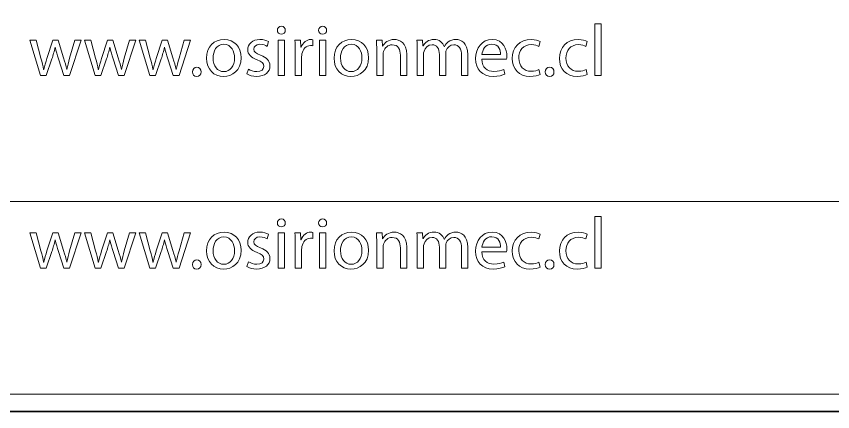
# Model space of a CAD drawing. Header units: inches. Extents: x 4400 to 4800, y 4100 to 4300.
# Drawn here: x 4435.5 to 4491.3, y 4100 to 4127 of the extents above; entities that cross this region are included whole.
import ezdxf

# ---------------------------------------------------------------- set-up
doc = ezdxf.new("R2010")
doc.units = ezdxf.units.IN
doc.header["$MEASUREMENT"] = 0
doc.layers.add('Capa 1', color=7, linetype='Continuous')

# ---------------------------------------------------------------- blocks, each defined once
blk = doc.blocks.new('block 15')
at = {"layer": 'Capa 1', "color": 1, "lineweight": 9, "true_color": 0xff0000}
for points in [[(4475.055, 4126.527), (4475.495, 4126.527), (4475.495, 4122.977), (4475.055, 4122.977), (4475.055, 4126.527)], [(4453.401, 4122.977), (4453.401, 4125.397), (4453.84, 4125.397), (4453.84, 4122.977), (4453.401, 4122.977)], [(4456.225, 4122.977), (4456.225, 4125.397), (4456.665, 4125.397), (4456.665, 4122.977), (4456.225, 4122.977)]]:
    blk.add_lwpolyline(points, dxfattribs=at)
for points, knots in [([(4453.89, 4126.077), (4453.896, 4125.927), (4453.785, 4125.807), (4453.61, 4125.807), (4453.455, 4125.807), (4453.345, 4125.927), (4453.345, 4126.077), (4453.345, 4126.232), (4453.46, 4126.352), (4453.62, 4126.352), (4453.785, 4126.352), (4453.89, 4126.232), (4453.89, 4126.077)], [0, 0, 0, 0, 1, 1, 1, 2, 2, 2, 3, 3, 3, 4, 4, 4, 4]), ([(4456.715, 4126.077), (4456.72, 4125.927), (4456.61, 4125.807), (4456.435, 4125.807), (4456.28, 4125.807), (4456.17, 4125.927), (4456.17, 4126.077), (4456.17, 4126.232), (4456.285, 4126.352), (4456.445, 4126.352), (4456.61, 4126.352), (4456.715, 4126.232), (4456.715, 4126.077)], [0, 0, 0, 0, 1, 1, 1, 2, 2, 2, 3, 3, 3, 4, 4, 4, 4]), ([(4436.851, 4125.397), (4436.851, 4125.397), (4437.171, 4124.167), (4437.171, 4124.167), (4437.241, 4123.897), (4437.306, 4123.647), (4437.351, 4123.397), (4437.351, 4123.397), (4437.366, 4123.397), (4437.366, 4123.397), (4437.42, 4123.642), (4437.501, 4123.902), (4437.581, 4124.162), (4437.581, 4124.162), (4437.976, 4125.397), (4437.976, 4125.397), (4437.976, 4125.397), (4438.346, 4125.397), (4438.346, 4125.397), (4438.346, 4125.397), (4438.721, 4124.187), (4438.721, 4124.187), (4438.811, 4123.897), (4438.881, 4123.642), (4438.936, 4123.397), (4438.936, 4123.397), (4438.951, 4123.397), (4438.951, 4123.397), (4438.991, 4123.642), (4439.056, 4123.897), (4439.136, 4124.182), (4439.136, 4124.182), (4439.481, 4125.397), (4439.481, 4125.397), (4439.481, 4125.397), (4439.916, 4125.397), (4439.916, 4125.397), (4439.916, 4125.397), (4439.136, 4122.977), (4439.136, 4122.977), (4439.136, 4122.977), (4438.736, 4122.977), (4438.736, 4122.977), (4438.736, 4122.977), (4438.366, 4124.132), (4438.366, 4124.132), (4438.281, 4124.402), (4438.211, 4124.642), (4438.151, 4124.927), (4438.151, 4124.927), (4438.141, 4124.927), (4438.141, 4124.927), (4438.081, 4124.637), (4438.006, 4124.387), (4437.921, 4124.127), (4437.921, 4124.127), (4437.531, 4122.977), (4437.531, 4122.977), (4437.531, 4122.977), (4437.131, 4122.977), (4437.131, 4122.977), (4437.131, 4122.977), (4436.4, 4125.397), (4436.4, 4125.397), (4436.4, 4125.397), (4436.851, 4125.397), (4436.851, 4125.397)], [0, 0, 0, 0, 1, 1, 1, 2, 2, 2, 3, 3, 3, 4, 4, 4, 5, 5, 5, 6, 6, 6, 7, 7, 7, 8, 8, 8, 9, 9, 9, 10, 10, 10, 11, 11, 11, 12, 12, 12, 13, 13, 13, 14, 14, 14, 15, 15, 15, 16, 16, 16, 17, 17, 17, 18, 18, 18, 19, 19, 19, 20, 20, 20, 21, 21, 21, 22, 22, 22, 22]), ([(4440.591, 4125.397), (4440.591, 4125.397), (4440.911, 4124.167), (4440.911, 4124.167), (4440.981, 4123.897), (4441.046, 4123.647), (4441.091, 4123.397), (4441.091, 4123.397), (4441.106, 4123.397), (4441.106, 4123.397), (4441.16, 4123.642), (4441.241, 4123.902), (4441.321, 4124.162), (4441.321, 4124.162), (4441.716, 4125.397), (4441.716, 4125.397), (4441.716, 4125.397), (4442.086, 4125.397), (4442.086, 4125.397), (4442.086, 4125.397), (4442.461, 4124.187), (4442.461, 4124.187), (4442.551, 4123.897), (4442.621, 4123.642), (4442.676, 4123.397), (4442.676, 4123.397), (4442.691, 4123.397), (4442.691, 4123.397), (4442.731, 4123.642), (4442.796, 4123.897), (4442.876, 4124.182), (4442.876, 4124.182), (4443.221, 4125.397), (4443.221, 4125.397), (4443.221, 4125.397), (4443.656, 4125.397), (4443.656, 4125.397), (4443.656, 4125.397), (4442.876, 4122.977), (4442.876, 4122.977), (4442.876, 4122.977), (4442.476, 4122.977), (4442.476, 4122.977), (4442.476, 4122.977), (4442.106, 4124.132), (4442.106, 4124.132), (4442.021, 4124.402), (4441.951, 4124.642), (4441.891, 4124.927), (4441.891, 4124.927), (4441.881, 4124.927), (4441.881, 4124.927), (4441.821, 4124.637), (4441.746, 4124.387), (4441.661, 4124.127), (4441.661, 4124.127), (4441.271, 4122.977), (4441.271, 4122.977), (4441.271, 4122.977), (4440.871, 4122.977), (4440.871, 4122.977), (4440.871, 4122.977), (4440.14, 4125.397), (4440.14, 4125.397), (4440.14, 4125.397), (4440.591, 4125.397), (4440.591, 4125.397)], [0, 0, 0, 0, 1, 1, 1, 2, 2, 2, 3, 3, 3, 4, 4, 4, 5, 5, 5, 6, 6, 6, 7, 7, 7, 8, 8, 8, 9, 9, 9, 10, 10, 10, 11, 11, 11, 12, 12, 12, 13, 13, 13, 14, 14, 14, 15, 15, 15, 16, 16, 16, 17, 17, 17, 18, 18, 18, 19, 19, 19, 20, 20, 20, 21, 21, 21, 22, 22, 22, 22]), ([(4444.331, 4125.397), (4444.331, 4125.397), (4444.651, 4124.167), (4444.651, 4124.167), (4444.721, 4123.897), (4444.786, 4123.647), (4444.831, 4123.397), (4444.831, 4123.397), (4444.846, 4123.397), (4444.846, 4123.397), (4444.9, 4123.642), (4444.981, 4123.902), (4445.061, 4124.162), (4445.061, 4124.162), (4445.456, 4125.397), (4445.456, 4125.397), (4445.456, 4125.397), (4445.826, 4125.397), (4445.826, 4125.397), (4445.826, 4125.397), (4446.201, 4124.187), (4446.201, 4124.187), (4446.291, 4123.897), (4446.361, 4123.642), (4446.416, 4123.397), (4446.416, 4123.397), (4446.431, 4123.397), (4446.431, 4123.397), (4446.471, 4123.642), (4446.536, 4123.897), (4446.616, 4124.182), (4446.616, 4124.182), (4446.961, 4125.397), (4446.961, 4125.397), (4446.961, 4125.397), (4447.396, 4125.397), (4447.396, 4125.397), (4447.396, 4125.397), (4446.616, 4122.977), (4446.616, 4122.977), (4446.616, 4122.977), (4446.216, 4122.977), (4446.216, 4122.977), (4446.216, 4122.977), (4445.846, 4124.132), (4445.846, 4124.132), (4445.761, 4124.402), (4445.691, 4124.642), (4445.631, 4124.927), (4445.631, 4124.927), (4445.621, 4124.927), (4445.621, 4124.927), (4445.561, 4124.637), (4445.486, 4124.387), (4445.401, 4124.127), (4445.401, 4124.127), (4445.011, 4122.977), (4445.011, 4122.977), (4445.011, 4122.977), (4444.611, 4122.977), (4444.611, 4122.977), (4444.611, 4122.977), (4443.88, 4125.397), (4443.88, 4125.397), (4443.88, 4125.397), (4444.331, 4125.397), (4444.331, 4125.397)], [0, 0, 0, 0, 1, 1, 1, 2, 2, 2, 3, 3, 3, 4, 4, 4, 5, 5, 5, 6, 6, 6, 7, 7, 7, 8, 8, 8, 9, 9, 9, 10, 10, 10, 11, 11, 11, 12, 12, 12, 13, 13, 13, 14, 14, 14, 15, 15, 15, 16, 16, 16, 17, 17, 17, 18, 18, 18, 19, 19, 19, 20, 20, 20, 21, 21, 21, 22, 22, 22, 22]), ([(4450.866, 4124.207), (4450.866, 4123.312), (4450.246, 4122.921), (4449.661, 4122.921), (4449.006, 4122.921), (4448.501, 4123.402), (4448.501, 4124.167), (4448.501, 4124.977), (4449.03, 4125.452), (4449.7, 4125.452), (4450.396, 4125.452), (4450.866, 4124.947), (4450.866, 4124.207)], [0, 0, 0, 0, 1, 1, 1, 2, 2, 2, 3, 3, 3, 4, 4, 4, 4]), ([(4448.945, 4124.182), (4448.945, 4123.652), (4449.251, 4123.252), (4449.681, 4123.252), (4450.101, 4123.252), (4450.416, 4123.647), (4450.416, 4124.192), (4450.416, 4124.602), (4450.211, 4125.122), (4449.69, 4125.122), (4449.171, 4125.122), (4448.945, 4124.642), (4448.945, 4124.182)], [0, 0, 0, 0, 1, 1, 1, 2, 2, 2, 3, 3, 3, 4, 4, 4, 4]), ([(4451.36, 4123.427), (4451.49, 4123.342), (4451.72, 4123.252), (4451.94, 4123.252), (4452.26, 4123.252), (4452.41, 4123.412), (4452.41, 4123.612), (4452.41, 4123.822), (4452.285, 4123.937), (4451.96, 4124.057), (4451.525, 4124.212), (4451.32, 4124.452), (4451.32, 4124.742), (4451.32, 4125.132), (4451.635, 4125.452), (4452.155, 4125.452), (4452.4, 4125.452), (4452.615, 4125.382), (4452.75, 4125.302), (4452.75, 4125.302), (4452.64, 4124.982), (4452.64, 4124.982), (4452.545, 4125.042), (4452.37, 4125.122), (4452.145, 4125.122), (4451.885, 4125.122), (4451.74, 4124.972), (4451.74, 4124.792), (4451.74, 4124.592), (4451.885, 4124.502), (4452.2, 4124.382), (4452.62, 4124.222), (4452.836, 4124.012), (4452.836, 4123.652), (4452.836, 4123.227), (4452.505, 4122.927), (4451.93, 4122.927), (4451.665, 4122.927), (4451.42, 4122.992), (4451.25, 4123.092), (4451.25, 4123.092), (4451.36, 4123.427), (4451.36, 4123.427)], [0, 0, 0, 0, 1, 1, 1, 2, 2, 2, 3, 3, 3, 4, 4, 4, 5, 5, 5, 6, 6, 6, 7, 7, 7, 8, 8, 8, 9, 9, 9, 10, 10, 10, 11, 11, 11, 12, 12, 12, 13, 13, 13, 14, 14, 14, 14]), ([(4454.57, 4124.642), (4454.57, 4124.927), (4454.565, 4125.172), (4454.55, 4125.397), (4454.55, 4125.397), (4454.935, 4125.397), (4454.935, 4125.397), (4454.935, 4125.397), (4454.95, 4124.922), (4454.95, 4124.922), (4454.95, 4124.922), (4454.97, 4124.922), (4454.97, 4124.922), (4455.08, 4125.247), (4455.346, 4125.452), (4455.641, 4125.452), (4455.69, 4125.452), (4455.726, 4125.447), (4455.766, 4125.437), (4455.766, 4125.437), (4455.766, 4125.022), (4455.766, 4125.022), (4455.72, 4125.032), (4455.676, 4125.037), (4455.615, 4125.037), (4455.305, 4125.037), (4455.086, 4124.802), (4455.026, 4124.472), (4455.016, 4124.412), (4455.006, 4124.342), (4455.006, 4124.267), (4455.006, 4124.267), (4455.006, 4122.977), (4455.006, 4122.977), (4455.006, 4122.977), (4454.57, 4122.977), (4454.57, 4122.977), (4454.57, 4122.977), (4454.57, 4124.642), (4454.57, 4124.642)], [0, 0, 0, 0, 1, 1, 1, 2, 2, 2, 3, 3, 3, 4, 4, 4, 5, 5, 5, 6, 6, 6, 7, 7, 7, 8, 8, 8, 9, 9, 9, 10, 10, 10, 11, 11, 11, 12, 12, 12, 13, 13, 13, 13]), ([(4459.585, 4124.207), (4459.585, 4123.312), (4458.965, 4122.921), (4458.38, 4122.921), (4457.725, 4122.921), (4457.22, 4123.402), (4457.22, 4124.167), (4457.22, 4124.977), (4457.75, 4125.452), (4458.42, 4125.452), (4459.115, 4125.452), (4459.585, 4124.947), (4459.585, 4124.207)], [0, 0, 0, 0, 1, 1, 1, 2, 2, 2, 3, 3, 3, 4, 4, 4, 4]), ([(4457.665, 4124.182), (4457.665, 4123.652), (4457.97, 4123.252), (4458.4, 4123.252), (4458.82, 4123.252), (4459.135, 4123.647), (4459.135, 4124.192), (4459.135, 4124.602), (4458.93, 4125.122), (4458.41, 4125.122), (4457.89, 4125.122), (4457.665, 4124.642), (4457.665, 4124.182)], [0, 0, 0, 0, 1, 1, 1, 2, 2, 2, 3, 3, 3, 4, 4, 4, 4]), ([(4460.14, 4124.742), (4460.14, 4124.992), (4460.135, 4125.197), (4460.12, 4125.397), (4460.12, 4125.397), (4460.51, 4125.397), (4460.51, 4125.397), (4460.51, 4125.397), (4460.535, 4124.997), (4460.535, 4124.997), (4460.535, 4124.997), (4460.545, 4124.997), (4460.545, 4124.997), (4460.665, 4125.227), (4460.945, 4125.452), (4461.345, 4125.452), (4461.68, 4125.452), (4462.2, 4125.252), (4462.2, 4124.422), (4462.2, 4124.422), (4462.2, 4122.977), (4462.2, 4122.977), (4462.2, 4122.977), (4461.76, 4122.977), (4461.76, 4122.977), (4461.76, 4122.977), (4461.76, 4124.372), (4461.76, 4124.372), (4461.76, 4124.762), (4461.615, 4125.087), (4461.2, 4125.087), (4460.91, 4125.087), (4460.685, 4124.882), (4460.61, 4124.637), (4460.59, 4124.582), (4460.58, 4124.507), (4460.58, 4124.432), (4460.58, 4124.432), (4460.58, 4122.977), (4460.58, 4122.977), (4460.58, 4122.977), (4460.14, 4122.977), (4460.14, 4122.977), (4460.14, 4122.977), (4460.14, 4124.742), (4460.14, 4124.742)], [0, 0, 0, 0, 1, 1, 1, 2, 2, 2, 3, 3, 3, 4, 4, 4, 5, 5, 5, 6, 6, 6, 7, 7, 7, 8, 8, 8, 9, 9, 9, 10, 10, 10, 11, 11, 11, 12, 12, 12, 13, 13, 13, 14, 14, 14, 15, 15, 15, 15]), ([(4462.915, 4124.742), (4462.915, 4124.992), (4462.91, 4125.197), (4462.895, 4125.397), (4462.895, 4125.397), (4463.28, 4125.397), (4463.28, 4125.397), (4463.28, 4125.397), (4463.3, 4125.007), (4463.3, 4125.007), (4463.3, 4125.007), (4463.315, 4125.007), (4463.315, 4125.007), (4463.45, 4125.237), (4463.675, 4125.452), (4464.075, 4125.452), (4464.405, 4125.452), (4464.655, 4125.252), (4464.76, 4124.967), (4464.76, 4124.967), (4464.77, 4124.967), (4464.77, 4124.967), (4464.845, 4125.102), (4464.94, 4125.207), (4465.04, 4125.282), (4465.186, 4125.392), (4465.345, 4125.452), (4465.575, 4125.452), (4465.896, 4125.452), (4466.371, 4125.242), (4466.371, 4124.402), (4466.371, 4124.402), (4466.371, 4122.977), (4466.371, 4122.977), (4466.371, 4122.977), (4465.941, 4122.977), (4465.941, 4122.977), (4465.941, 4122.977), (4465.941, 4124.347), (4465.941, 4124.347), (4465.941, 4124.812), (4465.77, 4125.092), (4465.415, 4125.092), (4465.166, 4125.092), (4464.971, 4124.907), (4464.895, 4124.692), (4464.875, 4124.632), (4464.86, 4124.552), (4464.86, 4124.472), (4464.86, 4124.472), (4464.86, 4122.977), (4464.86, 4122.977), (4464.86, 4122.977), (4464.43, 4122.977), (4464.43, 4122.977), (4464.43, 4122.977), (4464.43, 4124.427), (4464.43, 4124.427), (4464.43, 4124.812), (4464.26, 4125.092), (4463.925, 4125.092), (4463.65, 4125.092), (4463.45, 4124.872), (4463.38, 4124.652), (4463.355, 4124.587), (4463.345, 4124.512), (4463.345, 4124.437), (4463.345, 4124.437), (4463.345, 4122.977), (4463.345, 4122.977), (4463.345, 4122.977), (4462.915, 4122.977), (4462.915, 4122.977), (4462.915, 4122.977), (4462.915, 4124.742), (4462.915, 4124.742)], [0, 0, 0, 0, 1, 1, 1, 2, 2, 2, 3, 3, 3, 4, 4, 4, 5, 5, 5, 6, 6, 6, 7, 7, 7, 8, 8, 8, 9, 9, 9, 10, 10, 10, 11, 11, 11, 12, 12, 12, 13, 13, 13, 14, 14, 14, 15, 15, 15, 16, 16, 16, 17, 17, 17, 18, 18, 18, 19, 19, 19, 20, 20, 20, 21, 21, 21, 22, 22, 22, 23, 23, 23, 24, 24, 24, 25, 25, 25, 25]), ([(4467.33, 4124.107), (4467.34, 4123.512), (4467.72, 4123.267), (4468.16, 4123.267), (4468.475, 4123.267), (4468.665, 4123.322), (4468.83, 4123.392), (4468.83, 4123.392), (4468.905, 4123.076), (4468.905, 4123.076), (4468.75, 4123.007), (4468.485, 4122.927), (4468.1, 4122.927), (4467.355, 4122.927), (4466.91, 4123.417), (4466.91, 4124.147), (4466.91, 4124.877), (4467.34, 4125.452), (4468.045, 4125.452), (4468.835, 4125.452), (4469.045, 4124.757), (4469.045, 4124.312), (4469.045, 4124.222), (4469.035, 4124.152), (4469.03, 4124.107), (4469.03, 4124.107), (4467.33, 4124.107), (4467.33, 4124.107)], [0, 0, 0, 0, 1, 1, 1, 2, 2, 2, 3, 3, 3, 4, 4, 4, 5, 5, 5, 6, 6, 6, 7, 7, 7, 8, 8, 8, 9, 9, 9, 9]), ([(4468.62, 4124.422), (4468.625, 4124.702), (4468.505, 4125.137), (4468.01, 4125.137), (4467.565, 4125.137), (4467.37, 4124.727), (4467.335, 4124.422), (4467.335, 4124.422), (4468.62, 4124.422), (4468.62, 4124.422)], [0, 0, 0, 0, 1, 1, 1, 2, 2, 2, 3, 3, 3, 3]), ([(4471.315, 4123.067), (4471.2, 4123.007), (4470.945, 4122.927), (4470.62, 4122.927), (4469.89, 4122.927), (4469.415, 4123.422), (4469.415, 4124.162), (4469.415, 4124.907), (4469.925, 4125.447), (4470.715, 4125.447), (4470.975, 4125.447), (4471.205, 4125.382), (4471.325, 4125.322), (4471.325, 4125.322), (4471.225, 4124.982), (4471.225, 4124.982), (4471.12, 4125.042), (4470.955, 4125.097), (4470.715, 4125.097), (4470.16, 4125.097), (4469.86, 4124.687), (4469.86, 4124.182), (4469.86, 4123.622), (4470.22, 4123.277), (4470.7, 4123.277), (4470.95, 4123.277), (4471.115, 4123.342), (4471.24, 4123.397), (4471.24, 4123.397), (4471.315, 4123.067), (4471.315, 4123.067)], [0, 0, 0, 0, 1, 1, 1, 2, 2, 2, 3, 3, 3, 4, 4, 4, 5, 5, 5, 6, 6, 6, 7, 7, 7, 8, 8, 8, 9, 9, 9, 10, 10, 10, 10]), ([(4474.54, 4123.067), (4474.425, 4123.007), (4474.17, 4122.927), (4473.845, 4122.927), (4473.115, 4122.927), (4472.64, 4123.422), (4472.64, 4124.162), (4472.64, 4124.907), (4473.15, 4125.447), (4473.94, 4125.447), (4474.2, 4125.447), (4474.43, 4125.382), (4474.55, 4125.322), (4474.55, 4125.322), (4474.45, 4124.982), (4474.45, 4124.982), (4474.345, 4125.042), (4474.18, 4125.097), (4473.94, 4125.097), (4473.385, 4125.097), (4473.085, 4124.687), (4473.085, 4124.182), (4473.085, 4123.622), (4473.445, 4123.277), (4473.925, 4123.277), (4474.175, 4123.277), (4474.34, 4123.342), (4474.465, 4123.397), (4474.465, 4123.397), (4474.54, 4123.067), (4474.54, 4123.067)], [0, 0, 0, 0, 1, 1, 1, 2, 2, 2, 3, 3, 3, 4, 4, 4, 5, 5, 5, 6, 6, 6, 7, 7, 7, 8, 8, 8, 9, 9, 9, 10, 10, 10, 10]), ([(4447.536, 4123.237), (4447.536, 4123.422), (4447.661, 4123.552), (4447.836, 4123.552), (4448.011, 4123.552), (4448.131, 4123.422), (4448.131, 4123.237), (4448.131, 4123.057), (4448.015, 4122.921), (4447.83, 4122.921), (4447.655, 4122.921), (4447.536, 4123.057), (4447.536, 4123.237)], [0, 0, 0, 0, 1, 1, 1, 2, 2, 2, 3, 3, 3, 4, 4, 4, 4]), ([(4471.675, 4123.237), (4471.675, 4123.422), (4471.8, 4123.552), (4471.975, 4123.552), (4472.15, 4123.552), (4472.27, 4123.422), (4472.27, 4123.237), (4472.27, 4123.057), (4472.155, 4122.921), (4471.97, 4122.921), (4471.795, 4122.921), (4471.675, 4123.057), (4471.675, 4123.237)], [0, 0, 0, 0, 1, 1, 1, 2, 2, 2, 3, 3, 3, 4, 4, 4, 4])]:
    blk.add_open_spline(points, degree=3, knots=knots, dxfattribs=at)
blk = doc.blocks.new('block 16')
at = {"layer": 'Capa 1', "color": 1, "lineweight": 9, "true_color": 0xff0000}
for points in [[(4475.055, 4113.353), (4475.495, 4113.353), (4475.495, 4109.803), (4475.055, 4109.803), (4475.055, 4113.353)], [(4453.401, 4109.803), (4453.401, 4112.223), (4453.84, 4112.223), (4453.84, 4109.803), (4453.401, 4109.803)], [(4456.225, 4109.803), (4456.225, 4112.223), (4456.665, 4112.223), (4456.665, 4109.803), (4456.225, 4109.803)]]:
    blk.add_lwpolyline(points, dxfattribs=at)
for points, knots in [([(4453.89, 4112.903), (4453.896, 4112.753), (4453.785, 4112.633), (4453.61, 4112.633), (4453.455, 4112.633), (4453.345, 4112.753), (4453.345, 4112.903), (4453.345, 4113.058), (4453.46, 4113.178), (4453.62, 4113.178), (4453.785, 4113.178), (4453.89, 4113.058), (4453.89, 4112.903)], [0, 0, 0, 0, 1, 1, 1, 2, 2, 2, 3, 3, 3, 4, 4, 4, 4]), ([(4456.715, 4112.903), (4456.72, 4112.753), (4456.61, 4112.633), (4456.435, 4112.633), (4456.28, 4112.633), (4456.17, 4112.753), (4456.17, 4112.903), (4456.17, 4113.058), (4456.285, 4113.178), (4456.445, 4113.178), (4456.61, 4113.178), (4456.715, 4113.058), (4456.715, 4112.903)], [0, 0, 0, 0, 1, 1, 1, 2, 2, 2, 3, 3, 3, 4, 4, 4, 4]), ([(4436.851, 4112.223), (4436.851, 4112.223), (4437.171, 4110.993), (4437.171, 4110.993), (4437.241, 4110.723), (4437.306, 4110.473), (4437.351, 4110.223), (4437.351, 4110.223), (4437.366, 4110.223), (4437.366, 4110.223), (4437.42, 4110.468), (4437.501, 4110.728), (4437.581, 4110.988), (4437.581, 4110.988), (4437.976, 4112.223), (4437.976, 4112.223), (4437.976, 4112.223), (4438.346, 4112.223), (4438.346, 4112.223), (4438.346, 4112.223), (4438.721, 4111.013), (4438.721, 4111.013), (4438.811, 4110.723), (4438.881, 4110.468), (4438.936, 4110.223), (4438.936, 4110.223), (4438.951, 4110.223), (4438.951, 4110.223), (4438.991, 4110.468), (4439.056, 4110.723), (4439.136, 4111.008), (4439.136, 4111.008), (4439.481, 4112.223), (4439.481, 4112.223), (4439.481, 4112.223), (4439.916, 4112.223), (4439.916, 4112.223), (4439.916, 4112.223), (4439.136, 4109.803), (4439.136, 4109.803), (4439.136, 4109.803), (4438.736, 4109.803), (4438.736, 4109.803), (4438.736, 4109.803), (4438.366, 4110.958), (4438.366, 4110.958), (4438.281, 4111.228), (4438.211, 4111.468), (4438.151, 4111.753), (4438.151, 4111.753), (4438.141, 4111.753), (4438.141, 4111.753), (4438.081, 4111.463), (4438.006, 4111.213), (4437.921, 4110.953), (4437.921, 4110.953), (4437.531, 4109.803), (4437.531, 4109.803), (4437.531, 4109.803), (4437.131, 4109.803), (4437.131, 4109.803), (4437.131, 4109.803), (4436.4, 4112.223), (4436.4, 4112.223), (4436.4, 4112.223), (4436.851, 4112.223), (4436.851, 4112.223)], [0, 0, 0, 0, 1, 1, 1, 2, 2, 2, 3, 3, 3, 4, 4, 4, 5, 5, 5, 6, 6, 6, 7, 7, 7, 8, 8, 8, 9, 9, 9, 10, 10, 10, 11, 11, 11, 12, 12, 12, 13, 13, 13, 14, 14, 14, 15, 15, 15, 16, 16, 16, 17, 17, 17, 18, 18, 18, 19, 19, 19, 20, 20, 20, 21, 21, 21, 22, 22, 22, 22]), ([(4440.591, 4112.223), (4440.591, 4112.223), (4440.911, 4110.993), (4440.911, 4110.993), (4440.981, 4110.723), (4441.046, 4110.473), (4441.091, 4110.223), (4441.091, 4110.223), (4441.106, 4110.223), (4441.106, 4110.223), (4441.16, 4110.468), (4441.241, 4110.728), (4441.321, 4110.988), (4441.321, 4110.988), (4441.716, 4112.223), (4441.716, 4112.223), (4441.716, 4112.223), (4442.086, 4112.223), (4442.086, 4112.223), (4442.086, 4112.223), (4442.461, 4111.013), (4442.461, 4111.013), (4442.551, 4110.723), (4442.621, 4110.468), (4442.676, 4110.223), (4442.676, 4110.223), (4442.691, 4110.223), (4442.691, 4110.223), (4442.731, 4110.468), (4442.796, 4110.723), (4442.876, 4111.008), (4442.876, 4111.008), (4443.221, 4112.223), (4443.221, 4112.223), (4443.221, 4112.223), (4443.656, 4112.223), (4443.656, 4112.223), (4443.656, 4112.223), (4442.876, 4109.803), (4442.876, 4109.803), (4442.876, 4109.803), (4442.476, 4109.803), (4442.476, 4109.803), (4442.476, 4109.803), (4442.106, 4110.958), (4442.106, 4110.958), (4442.021, 4111.228), (4441.951, 4111.468), (4441.891, 4111.753), (4441.891, 4111.753), (4441.881, 4111.753), (4441.881, 4111.753), (4441.821, 4111.463), (4441.746, 4111.213), (4441.661, 4110.953), (4441.661, 4110.953), (4441.271, 4109.803), (4441.271, 4109.803), (4441.271, 4109.803), (4440.871, 4109.803), (4440.871, 4109.803), (4440.871, 4109.803), (4440.14, 4112.223), (4440.14, 4112.223), (4440.14, 4112.223), (4440.591, 4112.223), (4440.591, 4112.223)], [0, 0, 0, 0, 1, 1, 1, 2, 2, 2, 3, 3, 3, 4, 4, 4, 5, 5, 5, 6, 6, 6, 7, 7, 7, 8, 8, 8, 9, 9, 9, 10, 10, 10, 11, 11, 11, 12, 12, 12, 13, 13, 13, 14, 14, 14, 15, 15, 15, 16, 16, 16, 17, 17, 17, 18, 18, 18, 19, 19, 19, 20, 20, 20, 21, 21, 21, 22, 22, 22, 22]), ([(4444.331, 4112.223), (4444.331, 4112.223), (4444.651, 4110.993), (4444.651, 4110.993), (4444.721, 4110.723), (4444.786, 4110.473), (4444.831, 4110.223), (4444.831, 4110.223), (4444.846, 4110.223), (4444.846, 4110.223), (4444.9, 4110.468), (4444.981, 4110.728), (4445.061, 4110.988), (4445.061, 4110.988), (4445.456, 4112.223), (4445.456, 4112.223), (4445.456, 4112.223), (4445.826, 4112.223), (4445.826, 4112.223), (4445.826, 4112.223), (4446.201, 4111.013), (4446.201, 4111.013), (4446.291, 4110.723), (4446.361, 4110.468), (4446.416, 4110.223), (4446.416, 4110.223), (4446.431, 4110.223), (4446.431, 4110.223), (4446.471, 4110.468), (4446.536, 4110.723), (4446.616, 4111.008), (4446.616, 4111.008), (4446.961, 4112.223), (4446.961, 4112.223), (4446.961, 4112.223), (4447.396, 4112.223), (4447.396, 4112.223), (4447.396, 4112.223), (4446.616, 4109.803), (4446.616, 4109.803), (4446.616, 4109.803), (4446.216, 4109.803), (4446.216, 4109.803), (4446.216, 4109.803), (4445.846, 4110.958), (4445.846, 4110.958), (4445.761, 4111.228), (4445.691, 4111.468), (4445.631, 4111.753), (4445.631, 4111.753), (4445.621, 4111.753), (4445.621, 4111.753), (4445.561, 4111.463), (4445.486, 4111.213), (4445.401, 4110.953), (4445.401, 4110.953), (4445.011, 4109.803), (4445.011, 4109.803), (4445.011, 4109.803), (4444.611, 4109.803), (4444.611, 4109.803), (4444.611, 4109.803), (4443.88, 4112.223), (4443.88, 4112.223), (4443.88, 4112.223), (4444.331, 4112.223), (4444.331, 4112.223)], [0, 0, 0, 0, 1, 1, 1, 2, 2, 2, 3, 3, 3, 4, 4, 4, 5, 5, 5, 6, 6, 6, 7, 7, 7, 8, 8, 8, 9, 9, 9, 10, 10, 10, 11, 11, 11, 12, 12, 12, 13, 13, 13, 14, 14, 14, 15, 15, 15, 16, 16, 16, 17, 17, 17, 18, 18, 18, 19, 19, 19, 20, 20, 20, 21, 21, 21, 22, 22, 22, 22]), ([(4450.866, 4111.033), (4450.866, 4110.138), (4450.246, 4109.747), (4449.661, 4109.747), (4449.006, 4109.747), (4448.501, 4110.228), (4448.501, 4110.993), (4448.501, 4111.803), (4449.03, 4112.278), (4449.7, 4112.278), (4450.396, 4112.278), (4450.866, 4111.773), (4450.866, 4111.033)], [0, 0, 0, 0, 1, 1, 1, 2, 2, 2, 3, 3, 3, 4, 4, 4, 4]), ([(4451.36, 4110.252), (4451.49, 4110.168), (4451.72, 4110.077), (4451.94, 4110.077), (4452.26, 4110.077), (4452.41, 4110.238), (4452.41, 4110.437), (4452.41, 4110.648), (4452.285, 4110.763), (4451.96, 4110.883), (4451.525, 4111.038), (4451.32, 4111.278), (4451.32, 4111.568), (4451.32, 4111.958), (4451.635, 4112.278), (4452.155, 4112.278), (4452.4, 4112.278), (4452.615, 4112.208), (4452.75, 4112.128), (4452.75, 4112.128), (4452.64, 4111.808), (4452.64, 4111.808), (4452.545, 4111.868), (4452.37, 4111.948), (4452.145, 4111.948), (4451.885, 4111.948), (4451.74, 4111.798), (4451.74, 4111.618), (4451.74, 4111.418), (4451.885, 4111.328), (4452.2, 4111.208), (4452.62, 4111.048), (4452.836, 4110.838), (4452.836, 4110.478), (4452.836, 4110.053), (4452.505, 4109.753), (4451.93, 4109.753), (4451.665, 4109.753), (4451.42, 4109.818), (4451.25, 4109.918), (4451.25, 4109.918), (4451.36, 4110.252), (4451.36, 4110.252)], [0, 0, 0, 0, 1, 1, 1, 2, 2, 2, 3, 3, 3, 4, 4, 4, 5, 5, 5, 6, 6, 6, 7, 7, 7, 8, 8, 8, 9, 9, 9, 10, 10, 10, 11, 11, 11, 12, 12, 12, 13, 13, 13, 14, 14, 14, 14]), ([(4454.57, 4111.468), (4454.57, 4111.753), (4454.565, 4111.998), (4454.55, 4112.223), (4454.55, 4112.223), (4454.935, 4112.223), (4454.935, 4112.223), (4454.935, 4112.223), (4454.95, 4111.748), (4454.95, 4111.748), (4454.95, 4111.748), (4454.97, 4111.748), (4454.97, 4111.748), (4455.08, 4112.073), (4455.346, 4112.278), (4455.641, 4112.278), (4455.69, 4112.278), (4455.726, 4112.273), (4455.766, 4112.263), (4455.766, 4112.263), (4455.766, 4111.848), (4455.766, 4111.848), (4455.72, 4111.858), (4455.676, 4111.863), (4455.615, 4111.863), (4455.305, 4111.863), (4455.086, 4111.628), (4455.026, 4111.298), (4455.016, 4111.238), (4455.006, 4111.168), (4455.006, 4111.093), (4455.006, 4111.093), (4455.006, 4109.803), (4455.006, 4109.803), (4455.006, 4109.803), (4454.57, 4109.803), (4454.57, 4109.803), (4454.57, 4109.803), (4454.57, 4111.468), (4454.57, 4111.468)], [0, 0, 0, 0, 1, 1, 1, 2, 2, 2, 3, 3, 3, 4, 4, 4, 5, 5, 5, 6, 6, 6, 7, 7, 7, 8, 8, 8, 9, 9, 9, 10, 10, 10, 11, 11, 11, 12, 12, 12, 13, 13, 13, 13]), ([(4459.585, 4111.033), (4459.585, 4110.138), (4458.965, 4109.747), (4458.38, 4109.747), (4457.725, 4109.747), (4457.22, 4110.228), (4457.22, 4110.993), (4457.22, 4111.803), (4457.75, 4112.278), (4458.42, 4112.278), (4459.115, 4112.278), (4459.585, 4111.773), (4459.585, 4111.033)], [0, 0, 0, 0, 1, 1, 1, 2, 2, 2, 3, 3, 3, 4, 4, 4, 4]), ([(4460.14, 4111.568), (4460.14, 4111.818), (4460.135, 4112.023), (4460.12, 4112.223), (4460.12, 4112.223), (4460.51, 4112.223), (4460.51, 4112.223), (4460.51, 4112.223), (4460.535, 4111.823), (4460.535, 4111.823), (4460.535, 4111.823), (4460.545, 4111.823), (4460.545, 4111.823), (4460.665, 4112.053), (4460.945, 4112.278), (4461.345, 4112.278), (4461.68, 4112.278), (4462.2, 4112.078), (4462.2, 4111.248), (4462.2, 4111.248), (4462.2, 4109.803), (4462.2, 4109.803), (4462.2, 4109.803), (4461.76, 4109.803), (4461.76, 4109.803), (4461.76, 4109.803), (4461.76, 4111.198), (4461.76, 4111.198), (4461.76, 4111.588), (4461.615, 4111.913), (4461.2, 4111.913), (4460.91, 4111.913), (4460.685, 4111.708), (4460.61, 4111.463), (4460.59, 4111.408), (4460.58, 4111.333), (4460.58, 4111.258), (4460.58, 4111.258), (4460.58, 4109.803), (4460.58, 4109.803), (4460.58, 4109.803), (4460.14, 4109.803), (4460.14, 4109.803), (4460.14, 4109.803), (4460.14, 4111.568), (4460.14, 4111.568)], [0, 0, 0, 0, 1, 1, 1, 2, 2, 2, 3, 3, 3, 4, 4, 4, 5, 5, 5, 6, 6, 6, 7, 7, 7, 8, 8, 8, 9, 9, 9, 10, 10, 10, 11, 11, 11, 12, 12, 12, 13, 13, 13, 14, 14, 14, 15, 15, 15, 15]), ([(4462.915, 4111.568), (4462.915, 4111.818), (4462.91, 4112.023), (4462.895, 4112.223), (4462.895, 4112.223), (4463.28, 4112.223), (4463.28, 4112.223), (4463.28, 4112.223), (4463.3, 4111.833), (4463.3, 4111.833), (4463.3, 4111.833), (4463.315, 4111.833), (4463.315, 4111.833), (4463.45, 4112.063), (4463.675, 4112.278), (4464.075, 4112.278), (4464.405, 4112.278), (4464.655, 4112.078), (4464.76, 4111.793), (4464.76, 4111.793), (4464.77, 4111.793), (4464.77, 4111.793), (4464.845, 4111.928), (4464.94, 4112.033), (4465.04, 4112.108), (4465.186, 4112.218), (4465.345, 4112.278), (4465.575, 4112.278), (4465.896, 4112.278), (4466.371, 4112.068), (4466.371, 4111.228), (4466.371, 4111.228), (4466.371, 4109.803), (4466.371, 4109.803), (4466.371, 4109.803), (4465.941, 4109.803), (4465.941, 4109.803), (4465.941, 4109.803), (4465.941, 4111.173), (4465.941, 4111.173), (4465.941, 4111.638), (4465.77, 4111.918), (4465.415, 4111.918), (4465.166, 4111.918), (4464.971, 4111.733), (4464.895, 4111.518), (4464.875, 4111.458), (4464.86, 4111.378), (4464.86, 4111.298), (4464.86, 4111.298), (4464.86, 4109.803), (4464.86, 4109.803), (4464.86, 4109.803), (4464.43, 4109.803), (4464.43, 4109.803), (4464.43, 4109.803), (4464.43, 4111.253), (4464.43, 4111.253), (4464.43, 4111.638), (4464.26, 4111.918), (4463.925, 4111.918), (4463.65, 4111.918), (4463.45, 4111.698), (4463.38, 4111.478), (4463.355, 4111.413), (4463.345, 4111.338), (4463.345, 4111.263), (4463.345, 4111.263), (4463.345, 4109.803), (4463.345, 4109.803), (4463.345, 4109.803), (4462.915, 4109.803), (4462.915, 4109.803), (4462.915, 4109.803), (4462.915, 4111.568), (4462.915, 4111.568)], [0, 0, 0, 0, 1, 1, 1, 2, 2, 2, 3, 3, 3, 4, 4, 4, 5, 5, 5, 6, 6, 6, 7, 7, 7, 8, 8, 8, 9, 9, 9, 10, 10, 10, 11, 11, 11, 12, 12, 12, 13, 13, 13, 14, 14, 14, 15, 15, 15, 16, 16, 16, 17, 17, 17, 18, 18, 18, 19, 19, 19, 20, 20, 20, 21, 21, 21, 22, 22, 22, 23, 23, 23, 24, 24, 24, 25, 25, 25, 25]), ([(4467.33, 4110.933), (4467.34, 4110.338), (4467.72, 4110.093), (4468.16, 4110.093), (4468.475, 4110.093), (4468.665, 4110.148), (4468.83, 4110.218), (4468.83, 4110.218), (4468.905, 4109.902), (4468.905, 4109.902), (4468.75, 4109.833), (4468.485, 4109.753), (4468.1, 4109.753), (4467.355, 4109.753), (4466.91, 4110.242), (4466.91, 4110.973), (4466.91, 4111.703), (4467.34, 4112.278), (4468.045, 4112.278), (4468.835, 4112.278), (4469.045, 4111.583), (4469.045, 4111.138), (4469.045, 4111.048), (4469.035, 4110.978), (4469.03, 4110.933), (4469.03, 4110.933), (4467.33, 4110.933), (4467.33, 4110.933)], [0, 0, 0, 0, 1, 1, 1, 2, 2, 2, 3, 3, 3, 4, 4, 4, 5, 5, 5, 6, 6, 6, 7, 7, 7, 8, 8, 8, 9, 9, 9, 9]), ([(4471.315, 4109.892), (4471.2, 4109.833), (4470.945, 4109.753), (4470.62, 4109.753), (4469.89, 4109.753), (4469.415, 4110.248), (4469.415, 4110.988), (4469.415, 4111.733), (4469.925, 4112.273), (4470.715, 4112.273), (4470.975, 4112.273), (4471.205, 4112.208), (4471.325, 4112.148), (4471.325, 4112.148), (4471.225, 4111.808), (4471.225, 4111.808), (4471.12, 4111.868), (4470.955, 4111.923), (4470.715, 4111.923), (4470.16, 4111.923), (4469.86, 4111.513), (4469.86, 4111.008), (4469.86, 4110.448), (4470.22, 4110.103), (4470.7, 4110.103), (4470.95, 4110.103), (4471.115, 4110.168), (4471.24, 4110.223), (4471.24, 4110.223), (4471.315, 4109.892), (4471.315, 4109.892)], [0, 0, 0, 0, 1, 1, 1, 2, 2, 2, 3, 3, 3, 4, 4, 4, 5, 5, 5, 6, 6, 6, 7, 7, 7, 8, 8, 8, 9, 9, 9, 10, 10, 10, 10]), ([(4474.54, 4109.892), (4474.425, 4109.833), (4474.17, 4109.753), (4473.845, 4109.753), (4473.115, 4109.753), (4472.64, 4110.248), (4472.64, 4110.988), (4472.64, 4111.733), (4473.15, 4112.273), (4473.94, 4112.273), (4474.2, 4112.273), (4474.43, 4112.208), (4474.55, 4112.148), (4474.55, 4112.148), (4474.45, 4111.808), (4474.45, 4111.808), (4474.345, 4111.868), (4474.18, 4111.923), (4473.94, 4111.923), (4473.385, 4111.923), (4473.085, 4111.513), (4473.085, 4111.008), (4473.085, 4110.448), (4473.445, 4110.103), (4473.925, 4110.103), (4474.175, 4110.103), (4474.34, 4110.168), (4474.465, 4110.223), (4474.465, 4110.223), (4474.54, 4109.892), (4474.54, 4109.892)], [0, 0, 0, 0, 1, 1, 1, 2, 2, 2, 3, 3, 3, 4, 4, 4, 5, 5, 5, 6, 6, 6, 7, 7, 7, 8, 8, 8, 9, 9, 9, 10, 10, 10, 10]), ([(4448.945, 4111.008), (4448.945, 4110.478), (4449.251, 4110.077), (4449.681, 4110.077), (4450.101, 4110.077), (4450.416, 4110.473), (4450.416, 4111.018), (4450.416, 4111.428), (4450.211, 4111.948), (4449.69, 4111.948), (4449.171, 4111.948), (4448.945, 4111.468), (4448.945, 4111.008)], [0, 0, 0, 0, 1, 1, 1, 2, 2, 2, 3, 3, 3, 4, 4, 4, 4]), ([(4457.665, 4111.008), (4457.665, 4110.478), (4457.97, 4110.077), (4458.4, 4110.077), (4458.82, 4110.077), (4459.135, 4110.473), (4459.135, 4111.018), (4459.135, 4111.428), (4458.93, 4111.948), (4458.41, 4111.948), (4457.89, 4111.948), (4457.665, 4111.468), (4457.665, 4111.008)], [0, 0, 0, 0, 1, 1, 1, 2, 2, 2, 3, 3, 3, 4, 4, 4, 4]), ([(4468.62, 4111.248), (4468.625, 4111.528), (4468.505, 4111.963), (4468.01, 4111.963), (4467.565, 4111.963), (4467.37, 4111.553), (4467.335, 4111.248), (4467.335, 4111.248), (4468.62, 4111.248), (4468.62, 4111.248)], [0, 0, 0, 0, 1, 1, 1, 2, 2, 2, 3, 3, 3, 3]), ([(4447.536, 4110.063), (4447.536, 4110.248), (4447.661, 4110.378), (4447.836, 4110.378), (4448.011, 4110.378), (4448.131, 4110.248), (4448.131, 4110.063), (4448.131, 4109.882), (4448.015, 4109.747), (4447.83, 4109.747), (4447.655, 4109.747), (4447.536, 4109.882), (4447.536, 4110.063)], [0, 0, 0, 0, 1, 1, 1, 2, 2, 2, 3, 3, 3, 4, 4, 4, 4]), ([(4471.675, 4110.063), (4471.675, 4110.248), (4471.8, 4110.378), (4471.975, 4110.378), (4472.15, 4110.378), (4472.27, 4110.248), (4472.27, 4110.063), (4472.27, 4109.882), (4472.155, 4109.747), (4471.97, 4109.747), (4471.795, 4109.747), (4471.675, 4109.882), (4471.675, 4110.063)], [0, 0, 0, 0, 1, 1, 1, 2, 2, 2, 3, 3, 3, 4, 4, 4, 4])]:
    blk.add_open_spline(points, degree=3, knots=knots, dxfattribs=at)

msp = doc.modelspace()

# ---------------------------------------------------------------- linework, layer by layer
at = {"layer": 'Capa 1', "color": 7, "lineweight": 35, "true_color": 0xffffff}
msp.add_lwpolyline([(4800, 4100), (4400, 4100), (4400, 4300), (4800, 4300), (4800, 4100)], dxfattribs=at)
at = {"layer": 'Capa 1', "color": 7, "lineweight": 9, "true_color": 0xffffff}
msp.add_open_spline([(4455.003, 4114.367), (4455.003, 4114.367), (4412.309, 4114.367), (4412.309, 4114.367), (4409.241, 4114.367), (4406.671, 4112.195), (4406.004, 4109.28), (4406.004, 4109.28), (4406.004, 4109.28), (4406.004, 4109.28), (4406.004, 4109.28), (4415.797, 4109.28), (4415.797, 4109.28), (4415.797, 4109.28), (4415.797, 4109.28), (4415.797, 4109.28), (4415.797, 4109.556), (4416.021, 4109.78), (4416.297, 4109.78), (4416.574, 4109.78), (4416.797, 4109.556), (4416.797, 4109.28), (4416.797, 4109.004), (4416.574, 4108.78), (4416.337, 4108.78), (4416.337, 4108.78), (4416.337, 4106.78), (4416.337, 4106.78), (4416.574, 4106.78), (4416.797, 4106.556), (4416.797, 4106.28), (4416.797, 4106.004), (4416.574, 4105.78), (4416.297, 4105.78), (4416.021, 4105.78), (4415.797, 4106.004), (4415.797, 4106.28), (4415.797, 4106.28), (4406.004, 4106.28), (4406.004, 4106.28), (4406.004, 4106.28), (4406.004, 4106.28), (4406.004, 4106.28), (4406.671, 4103.365), (4409.241, 4101.193), (4412.309, 4101.193), (4412.309, 4101.193), (4455.003, 4101.193), (4455.003, 4101.193), (4455.003, 4101.193), (4497.698, 4101.193), (4497.698, 4101.193), (4500.766, 4101.193), (4503.336, 4103.365), (4504.003, 4106.28), (4504.003, 4106.28), (4504.003, 4106.28), (4504.003, 4106.28), (4504.003, 4106.28), (4494.207, 4106.28), (4494.207, 4106.28), (4494.207, 4106.004), (4493.984, 4105.78), (4493.707, 4105.78), (4493.431, 4105.78), (4493.207, 4106.004), (4493.207, 4106.28), (4493.207, 4106.556), (4493.431, 4106.78), (4493.678, 4106.81), (4493.678, 4106.81), (4493.678, 4108.81), (4493.678, 4108.81), (4493.431, 4108.78), (4493.207, 4109.004), (4493.207, 4109.28), (4493.207, 4109.556), (4493.431, 4109.78), (4493.707, 4109.78), (4493.984, 4109.78), (4494.207, 4109.556), (4494.207, 4109.28), (4494.207, 4109.28), (4494.207, 4109.28), (4494.207, 4109.28), (4494.207, 4109.28), (4504.002, 4109.28), (4504.002, 4109.28), (4504.002, 4109.28), (4504.003, 4109.28), (4504.003, 4109.28), (4503.336, 4112.195), (4500.766, 4114.367), (4497.698, 4114.367), (4497.698, 4114.367), (4455.003, 4114.367), (4455.003, 4114.367)], degree=3, knots=[0, 0, 0, 0, 1, 1, 1, 2, 2, 2, 3, 3, 3, 4, 4, 4, 5, 5, 5, 6, 6, 6, 7, 7, 7, 8, 8, 8, 9, 9, 9, 10, 10, 10, 11, 11, 11, 12, 12, 12, 13, 13, 13, 14, 14, 14, 15, 15, 15, 16, 16, 16, 17, 17, 17, 18, 18, 18, 19, 19, 19, 20, 20, 20, 21, 21, 21, 22, 22, 22, 23, 23, 23, 24, 24, 24, 25, 25, 25, 26, 26, 26, 27, 27, 27, 28, 28, 28, 29, 29, 29, 30, 30, 30, 31, 31, 31, 32, 32, 32, 32], dxfattribs=at)

# ---------------------------------------------------------------- block references
at = {"layer": 'Capa 1'}
for name in ['block 15', 'block 16']:
    msp.add_blockref(name, (0, 0), dxfattribs=at)

doc.saveas('drawing.dxf')
